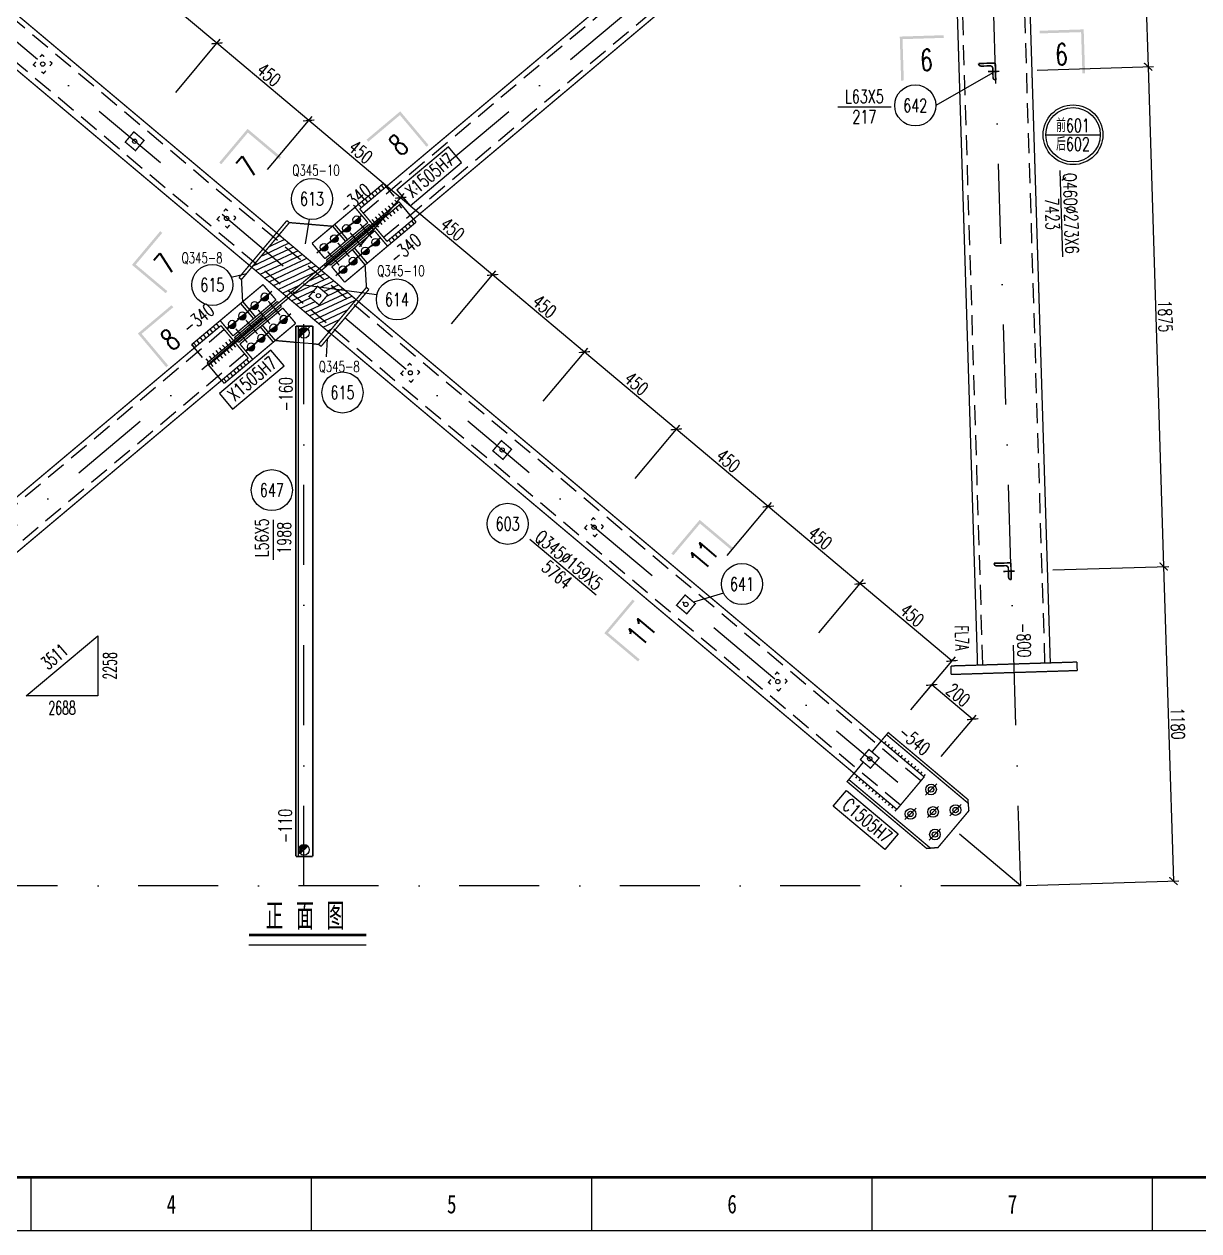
# Model space of a CAD drawing. Extents: x 6045 to 12501, y -14925 to -6998.
# Drawn here: x 6201.8 to 6422.1, y -7592 to -7365.8 of the extents above; entities that cross this region are included whole.
import ezdxf
from ezdxf.enums import TextEntityAlignment as Align

# ---------------------------------------------------------------- set-up
doc = ezdxf.new("R2010")
doc.units = 0
doc.header["$LTSCALE"] = 15
doc.header["$MEASUREMENT"] = 0
doc.linetypes.add('DASHDOTX2', pattern=[2, 1, -0.5, 0, -0.5])
doc.linetypes.add('DASHED2', pattern=[0.375, 0.25, -0.125])
doc.layers.get('0').update_dxf_attribs({"linetype": 'CONTINUOUS'})
doc.layers.get('DEFPOINTS').update_dxf_attribs({"linetype": 'CONTINUOUS'})
for name, color, linetype in [('1', 1, 'DASHED2'), ('2', 3, 'CONTINUOUS'), ('3', 1, 'CONTINUOUS'), ('4', 3, 'DASHDOTX2')]:
    doc.layers.add(name, color=color, linetype=linetype)
doc.styles.add('angle', font='simplex.shx', dxfattribs={"width": 0.6, "bigfont": 'hztxt.shx'})
doc.styles.add('HZ', font='romans.shx', dxfattribs={"width": 0.7, "bigfont": 'fs1.shx'})
doc.styles.add('NCPE_BORDER', font='SIMFANG.TTF', dxfattribs={"width": 0.75, "height": 3.5})
doc.styles.get("Standard").update_dxf_attribs({"font": 'romans.shx', "width": 0.7, "bigfont": 'fs1.shx'})
doc.dimstyles.new('STANDARD$0', dxfattribs={"dimtxt": 2.5, "dimasz": 1.499, "dimexe": 1, "dimexo": 1, "dimgap": 0.5, "dimtad": 1, "dimdec": 0, "dimlfac": 20, "dimzin": 0, "dimdsep": 46, "dimtxsty": 'Standard', "dimblk": 'ARCHTICK', "dimcen": 0.09, "dimclrd": 4, "dimclre": 4, "dimclrt": 6, "dimadec": 0, "dimazin": 0, "dimtfac": 1, "dimtdec": 0, "dimtmove": 2, "dimatfit": 3, "dimldrblk": 'ARCHTICK', "dimfxl": 0, "dimtolj": 1, "dimtzin": 0, "dimarcsym": 0})
pattern_1 = [(25, (17.6148, -954.8627), (-0.42261826, 0.90630779), [])]

# ---------------------------------------------------------------- blocks, each defined once
blk = doc.blocks.new('TKA1')
at = {"color": 3}
for p, q in [((157.6875, 0), (157.6875, 10)), ((210.25, 0), (210.25, 10)), ((262.8125, 0), (262.8125, 10)), ((315.375, 0), (315.375, 10)), ((367.9375, 0), (367.9375, 10))]:
    blk.add_line(p, q, dxfattribs=at)
blk.add_lwpolyline([(0, 0), (0, 594), (841, 594), (841, 0), (0, 0)], dxfattribs=at)
at = {"color": 3, "lineweight": 50}
blk.add_lwpolyline([(25, 10), (25, 584), (831, 584), (831, 10), (25, 10)], dxfattribs=at)
at = {"color": 3, "style": 'NCPE_BORDER', "width": 0.75}
for s, p in [('4', (183.96875, 5)), ('5', (236.53125, 5)), ('6', (289.09375, 5)), ('7', (341.65625, 5))]:
    blk.add_text(s, height=3.5, dxfattribs=at).set_placement(p, align=Align.MIDDLE)
blk = doc.blocks.new('_ARCHTICK')
at = {"color": 0, "linetype": 'ByBlock', "const_width": 0.15}
blk.add_lwpolyline([(-0.5, -0.5), (0.5, 0.5)], dxfattribs=at)
blk = doc.blocks.new('*D57')
at = {"layer": '3', "color": 4, "lineweight": -2}
for p, q in [((6213.02, -7364.07), (6221.39, -7354.12)), ((6237.97, -7369.36), (6220.74, -7354.89)), ((6230.25, -7378.55), (6238.61, -7368.59))]:
    blk.add_line(p, q, dxfattribs=at)
at = {"layer": 'DEFPOINTS', "color": 0}
for p in [(6220.74, -7354.89), (6212.38, -7364.84), (6229.61, -7379.31)]:
    blk.add_point(p, dxfattribs=at)
at = {"layer": '3', "color": 4, "lineweight": -2, "xscale": 1.499, "yscale": 1.499, "zscale": 1.499}
for p, rotation in [((6220.74, -7354.89), 139.9636999999615), ((6237.97, -7369.36), 319.9636999999615)]:
    blk.add_blockref('_ARCHTICK', p, dxfattribs=dict(at, rotation=rotation))
at = {"layer": '3', "color": 6, "insert": (6230.48, -7360.78), "char_height": 2.5, "attachment_point": 5, "rotation": 319.9637}
blk.add_mtext('\\A1;450', dxfattribs=at)
blk = doc.blocks.new('*D58')
at = {"layer": '3', "color": 4, "lineweight": -2}
for p, q in [((6230.25, -7378.55), (6238.61, -7368.59)), ((6255.2, -7383.83), (6237.97, -7369.36)), ((6247.48, -7393.02), (6255.84, -7383.07))]:
    blk.add_line(p, q, dxfattribs=at)
at = {"layer": 'DEFPOINTS', "color": 0}
for p in [(6237.97, -7369.36), (6229.61, -7379.31), (6246.83, -7393.79)]:
    blk.add_point(p, dxfattribs=at)
at = {"layer": '3', "color": 4, "lineweight": -2, "xscale": 1.499, "yscale": 1.499, "zscale": 1.499}
for p, rotation in [((6237.97, -7369.36), 139.9636999999615), ((6255.2, -7383.83), 319.9636999999615)]:
    blk.add_blockref('_ARCHTICK', p, dxfattribs=dict(at, rotation=rotation))
at = {"layer": '3', "color": 6, "insert": (6247.71, -7375.26), "char_height": 2.5, "attachment_point": 5, "rotation": 319.9637}
blk.add_mtext('\\A1;450', dxfattribs=at)
blk = doc.blocks.new('*D59')
at = {"layer": '3', "color": 4, "lineweight": -2}
for p, q in [((6247.48, -7393.02), (6255.84, -7383.07)), ((6272.42, -7398.31), (6255.2, -7383.83)), ((6264.7, -7407.5), (6273.07, -7397.54))]:
    blk.add_line(p, q, dxfattribs=at)
at = {"layer": 'DEFPOINTS', "color": 0}
for p in [(6255.2, -7383.83), (6246.83, -7393.79), (6264.06, -7408.26)]:
    blk.add_point(p, dxfattribs=at)
at = {"layer": '3', "color": 4, "lineweight": -2, "xscale": 1.499, "yscale": 1.499, "zscale": 1.499}
for p, rotation in [((6255.2, -7383.83), 139.9636999999615), ((6272.42, -7398.31), 319.9636999999615)]:
    blk.add_blockref('_ARCHTICK', p, dxfattribs=dict(at, rotation=rotation))
at = {"layer": '3', "color": 6, "insert": (6264.94, -7389.73), "char_height": 2.5, "attachment_point": 5, "rotation": 319.9637}
blk.add_mtext('\\A1;450', dxfattribs=at)
blk = doc.blocks.new('*D60')
at = {"layer": '3', "color": 4, "lineweight": -2}
for p, q in [((6264.7, -7407.5), (6273.07, -7397.54)), ((6289.65, -7412.78), (6272.42, -7398.31)), ((6281.93, -7421.97), (6290.29, -7412.02))]:
    blk.add_line(p, q, dxfattribs=at)
at = {"layer": 'DEFPOINTS', "color": 0}
for p in [(6272.42, -7398.31), (6264.06, -7408.26), (6281.29, -7422.73)]:
    blk.add_point(p, dxfattribs=at)
at = {"layer": '3', "color": 4, "lineweight": -2, "xscale": 1.499, "yscale": 1.499, "zscale": 1.499}
for p, rotation in [((6272.42, -7398.31), 139.9636999999615), ((6289.65, -7412.78), 319.9636999999615)]:
    blk.add_blockref('_ARCHTICK', p, dxfattribs=dict(at, rotation=rotation))
at = {"layer": '3', "color": 6, "insert": (6282.16, -7404.2), "char_height": 2.5, "attachment_point": 5, "rotation": 319.9637}
blk.add_mtext('\\A1;450', dxfattribs=at)
blk = doc.blocks.new('*D61')
at = {"layer": '3', "color": 4, "lineweight": -2}
for p, q in [((6281.93, -7421.97), (6290.29, -7412.02)), ((6306.88, -7427.25), (6289.65, -7412.78)), ((6299.16, -7436.44), (6307.52, -7426.49))]:
    blk.add_line(p, q, dxfattribs=at)
at = {"layer": 'DEFPOINTS', "color": 0}
for p in [(6289.65, -7412.78), (6281.29, -7422.73), (6298.51, -7437.21)]:
    blk.add_point(p, dxfattribs=at)
at = {"layer": '3', "color": 4, "lineweight": -2, "xscale": 1.499, "yscale": 1.499, "zscale": 1.499}
for p, rotation in [((6289.65, -7412.78), 139.9636999999615), ((6306.88, -7427.25), 319.9636999999615)]:
    blk.add_blockref('_ARCHTICK', p, dxfattribs=dict(at, rotation=rotation))
at = {"layer": '3', "color": 6, "insert": (6299.39, -7418.68), "char_height": 2.5, "attachment_point": 5, "rotation": 319.9637}
blk.add_mtext('\\A1;450', dxfattribs=at)
blk = doc.blocks.new('*D62')
at = {"layer": '3', "color": 4, "lineweight": -2}
for p, q in [((6299.16, -7436.44), (6307.52, -7426.49)), ((6324.1, -7441.73), (6306.88, -7427.25)), ((6316.38, -7450.92), (6324.75, -7440.96))]:
    blk.add_line(p, q, dxfattribs=at)
at = {"layer": 'DEFPOINTS', "color": 0}
for p in [(6306.88, -7427.25), (6298.51, -7437.21), (6315.74, -7451.68)]:
    blk.add_point(p, dxfattribs=at)
at = {"layer": '3', "color": 4, "lineweight": -2, "xscale": 1.499, "yscale": 1.499, "zscale": 1.499}
for p, rotation in [((6306.88, -7427.25), 139.9636999999615), ((6324.1, -7441.73), 319.9636999999615)]:
    blk.add_blockref('_ARCHTICK', p, dxfattribs=dict(at, rotation=rotation))
at = {"layer": '3', "color": 6, "insert": (6316.62, -7433.15), "char_height": 2.5, "attachment_point": 5, "rotation": 319.9637}
blk.add_mtext('\\A1;450', dxfattribs=at)
blk = doc.blocks.new('*D63')
at = {"layer": '3', "color": 4, "lineweight": -2}
for p, q in [((6316.38, -7450.92), (6324.75, -7440.96)), ((6341.33, -7456.2), (6324.1, -7441.73)), ((6333.61, -7465.39), (6341.97, -7455.44))]:
    blk.add_line(p, q, dxfattribs=at)
at = {"layer": 'DEFPOINTS', "color": 0}
for p in [(6324.1, -7441.73), (6315.74, -7451.68), (6332.97, -7466.16)]:
    blk.add_point(p, dxfattribs=at)
at = {"layer": '3', "color": 4, "lineweight": -2, "xscale": 1.499, "yscale": 1.499, "zscale": 1.499}
for p, rotation in [((6324.1, -7441.73), 139.9636999999615), ((6341.33, -7456.2), 319.9636999999615)]:
    blk.add_blockref('_ARCHTICK', p, dxfattribs=dict(at, rotation=rotation))
at = {"layer": '3', "color": 6, "insert": (6333.84, -7447.63), "char_height": 2.5, "attachment_point": 5, "rotation": 319.9637}
blk.add_mtext('\\A1;450', dxfattribs=at)
blk = doc.blocks.new('*D64')
at = {"layer": '3', "color": 4, "lineweight": -2}
for p, q in [((6333.61, -7465.39), (6341.97, -7455.44)), ((6358.56, -7470.68), (6341.33, -7456.2)), ((6350.84, -7479.86), (6359.2, -7469.91))]:
    blk.add_line(p, q, dxfattribs=at)
at = {"layer": 'DEFPOINTS', "color": 0}
for p in [(6341.33, -7456.2), (6332.97, -7466.16), (6350.19, -7480.63)]:
    blk.add_point(p, dxfattribs=at)
at = {"layer": '3', "color": 4, "lineweight": -2, "xscale": 1.499, "yscale": 1.499, "zscale": 1.499}
for p, rotation in [((6341.33, -7456.2), 139.9636999999615), ((6358.56, -7470.68), 319.9636999999615)]:
    blk.add_blockref('_ARCHTICK', p, dxfattribs=dict(at, rotation=rotation))
at = {"layer": '3', "color": 6, "insert": (6351.07, -7462.1), "char_height": 2.5, "attachment_point": 5, "rotation": 319.9637}
blk.add_mtext('\\A1;450', dxfattribs=at)
blk = doc.blocks.new('*D65')
at = {"layer": '3', "color": 4, "lineweight": -2}
for p, q in [((6350.84, -7479.86), (6359.2, -7469.91)), ((6375.78, -7485.15), (6358.56, -7470.68)), ((6368.06, -7494.34), (6376.43, -7484.38))]:
    blk.add_line(p, q, dxfattribs=at)
at = {"layer": 'DEFPOINTS', "color": 0}
for p in [(6358.56, -7470.68), (6350.19, -7480.63), (6367.42, -7495.1)]:
    blk.add_point(p, dxfattribs=at)
at = {"layer": '3', "color": 4, "lineweight": -2, "xscale": 1.499, "yscale": 1.499, "zscale": 1.499}
for p, rotation in [((6358.56, -7470.68), 139.9636999999615), ((6375.78, -7485.15), 319.9636999999615)]:
    blk.add_blockref('_ARCHTICK', p, dxfattribs=dict(at, rotation=rotation))
at = {"layer": '3', "color": 6, "insert": (6368.3, -7476.57), "char_height": 2.5, "attachment_point": 5, "rotation": 319.9637}
blk.add_mtext('\\A1;450', dxfattribs=at)
blk = doc.blocks.new('*D66')
at = {"layer": '3', "color": 4, "lineweight": -2}
for p, q in [((6368.06, -7494.34), (6372.65, -7488.88)), ((6379.66, -7496.08), (6372, -7489.65)), ((6373.79, -7503.07), (6380.3, -7495.32))]:
    blk.add_line(p, q, dxfattribs=at)
at = {"layer": 'DEFPOINTS', "color": 0}
for p in [(6372, -7489.65), (6367.42, -7495.1), (6373.15, -7503.83)]:
    blk.add_point(p, dxfattribs=at)
at = {"layer": '3', "color": 4, "lineweight": -2, "xscale": 1.499, "yscale": 1.499, "zscale": 1.499}
for p, rotation in [((6372, -7489.65), 139.9636999999615), ((6379.66, -7496.08), 319.9636999999615)]:
    blk.add_blockref('_ARCHTICK', p, dxfattribs=dict(at, rotation=rotation))
at = {"layer": '3', "color": 6, "insert": (6376.96, -7491.52), "char_height": 2.5, "attachment_point": 5, "rotation": 319.9637}
blk.add_mtext('\\A1;200', dxfattribs=at)
blk = doc.blocks.new('M16X50')
for p, q in [((-0.212, -0.212), (0.212, 0.212)), ((-0.141, -0.141), (0.141, 0.141))]:
    blk.add_line(p, q)
blk.add_circle((0, 0), 0.2)
for radius in [0.16, 0.12, 0.08, 0.04]:
    blk.add_arc((0, 0), radius, 225, 45)
blk = doc.blocks.new('d')
for p, q in [((9280.19, -5221.88), (9279.71, -5221.38)), ((9280.77, -5221.33), (9280.29, -5220.83)), ((9281.35, -5220.78), (9280.86, -5220.27)), ((9281.12, -5219.89), (9281.67, -5220.47)), ((9277.88, -5224.1), (9277.4, -5223.59)), ((9278.46, -5223.54), (9277.97, -5223.04)), ((9279.04, -5222.99), (9278.55, -5222.49)), ((9279.61, -5222.44), (9279.13, -5221.93)), ((9282.82, -5224.49), (9282.34, -5223.98)), ((9283.4, -5223.94), (9282.92, -5223.43)), ((9283.98, -5223.38), (9283.49, -5222.88)), ((9284.32, -5223.74), (9284.81, -5224.25)), ((9277.3, -5224.65), (9276.82, -5224.14)), ((9280.51, -5226.7), (9280.03, -5226.2)), ((9281.09, -5226.15), (9280.6, -5225.64)), ((9281.67, -5225.59), (9281.18, -5225.09)), ((9282.24, -5225.04), (9281.76, -5224.54)), ((9282.01, -5225.96), (9282.5, -5226.46)), ((9282.59, -5225.4), (9283.07, -5225.91)), ((9283.17, -5224.85), (9283.65, -5225.36)), ((9283.75, -5224.3), (9284.23, -5224.8)), ((9279.93, -5227.25), (9279.45, -5226.75)), ((9280.28, -5227.62), (9280.76, -5228.12)), ((9280.86, -5227.06), (9281.34, -5227.57)), ((9281.43, -5226.51), (9281.92, -5227.01)), ((9285.11, -5228.18), (9285.59, -5228.69)), ((9285.69, -5227.63), (9286.17, -5228.13)), ((9286.27, -5227.08), (9286.75, -5227.58)), ((9286.84, -5226.52), (9287.33, -5227.03)), ((9282.8, -5230.39), (9283.28, -5230.9)), ((9283.38, -5229.84), (9283.86, -5230.35)), ((9283.95, -5229.29), (9284.44, -5229.79)), ((9284.53, -5228.73), (9285.02, -5229.24))]:
    blk.add_line(p, q)
at = {"const_width": 0.25}
for points in [[(9268.51, -5231.95), (9281.16, -5219.85)], [(9281.16, -5219.85), (9281.71, -5220.43)], [(9267.29, -5239.35), (9284.27, -5223.11)], [(9284.61, -5223.47), (9267.63, -5239.71)], [(9284.27, -5223.11), (9284.61, -5223.47)], [(9278.69, -5227.4), (9276.1, -5224.69)], [(9287.21, -5226.18), (9287.72, -5226.72)], [(9278.69, -5227.4), (9271.1, -5234.66)], [(9271.38, -5234.95), (9278.97, -5227.69)], [(9279.8, -5228.56), (9272.21, -5235.82)], [(9275.08, -5238.82), (9287.72, -5226.72)], [(9277.29, -5227.75), (9279.63, -5230.2)], [(9278.97, -5227.69), (9279.21, -5227.95)], [(9279.8, -5228.56), (9279.56, -5228.31)], [(9272.49, -5236.11), (9280.07, -5228.85)], [(9275.49, -5229.48), (9277.83, -5231.92)], [(9280.07, -5228.85), (9282.67, -5231.56)], [(9271.1, -5234.66), (9268.51, -5231.95)], [(9273.32, -5231.55), (9275.66, -5234)], [(9271.62, -5235.21), (9271.38, -5234.95)], [(9271.51, -5233.28), (9273.85, -5235.73)], [(9272.21, -5235.82), (9271.97, -5235.57)], [(9275.08, -5238.82), (9272.49, -5236.11)]]:
    blk.add_lwpolyline(points, dxfattribs=at)
at = {"layer": '1'}
for p, q in [((9287.21, -5226.18), (9281.71, -5220.43)), ((9272.12, -5228.5), (9278.69, -5235.36)), ((9272.49, -5228.15), (9279.05, -5235.01))]:
    blk.add_line(p, q, dxfattribs=at)
at = {"layer": '4'}
for p, q in [((9277.48, -5226.14), (9269.53, -5233.74)), ((9281.28, -5230.11), (9273.34, -5237.72))]:
    blk.add_line(p, q, dxfattribs=at)
at = {"layer": '2', "xscale": 3.599999523163039, "yscale": 3.599999523163039, "zscale": 3.599999523163039, "rotation": 3.702419203068096}
for p in [(9276.58, -5227), (9274.77, -5228.73), (9272.6, -5230.81), (9280.38, -5230.98), (9270.8, -5232.53), (9278.57, -5232.71), (9276.41, -5234.78), (9274.6, -5236.51)]:
    blk.add_blockref('M16X50', p, dxfattribs=at)
blk = doc.blocks.new('MJ')
at = {"const_width": 0.25}
for points in [[(6251.48, -6462.85), (6242.51, -6473.54)], [(6251.94, -6463.24), (6242.97, -6473.92)], [(6251.94, -6463.24), (6251.48, -6462.85)], [(6242.51, -6473.54), (6242.97, -6473.92)]]:
    blk.add_lwpolyline(points, dxfattribs=at)
blk = doc.blocks.new('HS')
at = {"layer": '1', "const_width": 0.25}
for points in [[(6324.23, -6533.76), (6323.76, -6534.32), (6324.2, -6534.69)], [(6325.79, -6532.77), (6325.37, -6532.41), (6325, -6532.85)], [(6327.28, -6534.02), (6326.85, -6533.66)], [(6326.86, -6534.52), (6327.28, -6534.02)], [(6325.28, -6535.6), (6325.67, -6535.93), (6326.11, -6535.41)]]:
    blk.add_lwpolyline(points, dxfattribs=at)
at = {"layer": '2'}
blk.add_circle((6325.52, -6534.17), 0.4, dxfattribs=at)
blk = doc.blocks.new('M24X65')
blk.add_line((-0.212, -0.212), (0.212, 0.212))
for radius in [0.2, 0.1]:
    blk.add_circle((0, 0), radius)
blk = doc.blocks.new('*D154')
at = {"color": 4, "lineweight": -2}
for p, q in [((6390.63, -7337.41), (6412.41, -7336.74)), ((6411.41, -7336.77), (6412.56, -7373.75)), ((6391.78, -7374.39), (6413.56, -7373.72))]:
    blk.add_line(p, q, dxfattribs=at)
at = {"layer": 'DEFPOINTS', "color": 0}
for p in [(6389.63, -7337.44), (6390.78, -7374.43), (6412.56, -7373.75)]:
    blk.add_point(p, dxfattribs=at)
at = {"color": 4, "lineweight": -2, "xscale": 1.499, "yscale": 1.499, "zscale": 1.499}
for p, rotation in [((6411.41, -7336.77), 91.77883204426024), ((6412.56, -7373.75), 271.7788320442602)]:
    blk.add_blockref('_ARCHTICK', p, dxfattribs=dict(at, rotation=rotation))
at = {"color": 6, "insert": (6413.74, -7355.2), "char_height": 2.5, "attachment_point": 5, "rotation": 271.7788}
blk.add_mtext('\\A1;740', dxfattribs=at)
blk = doc.blocks.new('*D155')
at = {"color": 4, "lineweight": -2}
for p, q in [((6391.78, -7374.39), (6413.56, -7373.72)), ((6412.56, -7373.75), (6415.47, -7467.45)), ((6394.69, -7468.1), (6416.47, -7467.42))]:
    blk.add_line(p, q, dxfattribs=at)
at = {"layer": 'DEFPOINTS', "color": 0}
for p in [(6390.78, -7374.43), (6393.69, -7468.13), (6415.47, -7467.45)]:
    blk.add_point(p, dxfattribs=at)
at = {"color": 4, "lineweight": -2, "xscale": 1.499, "yscale": 1.499, "zscale": 1.499}
for p, rotation in [((6412.56, -7373.75), 91.77883204426024), ((6415.47, -7467.45), 271.7788320442602)]:
    blk.add_blockref('_ARCHTICK', p, dxfattribs=dict(at, rotation=rotation))
at = {"color": 6, "insert": (6415.77, -7420.55), "char_height": 2.5, "attachment_point": 5, "rotation": 271.7788}
blk.add_mtext('\\A1;1875', dxfattribs=at)
blk = doc.blocks.new('*D156')
at = {"color": 4, "lineweight": -2}
for p, q in [((6394.69, -7468.1), (6416.47, -7467.42)), ((6415.47, -7467.45), (6417.3, -7526.42)), ((6389.69, -7527.28), (6418.3, -7526.39))]:
    blk.add_line(p, q, dxfattribs=at)
at = {"layer": 'DEFPOINTS', "color": 0}
for p in [(6393.69, -7468.13), (6417.3, -7526.42), (6388.69, -7527.31)]:
    blk.add_point(p, dxfattribs=at)
at = {"color": 4, "lineweight": -2, "xscale": 1.499, "yscale": 1.499, "zscale": 1.499}
for p, rotation in [((6415.47, -7467.45), 91.77883204426024), ((6417.3, -7526.42), 271.7788320442602)]:
    blk.add_blockref('_ARCHTICK', p, dxfattribs=dict(at, rotation=rotation))
at = {"color": 6, "insert": (6418.14, -7496.88), "char_height": 2.5, "attachment_point": 5, "rotation": 271.7788}
blk.add_mtext('\\A1;1180', dxfattribs=at)
blk = doc.blocks.new('M16X40')
blk.add_line((-0.141, -0.141), (0.141, 0.141))
blk.add_circle((0, 0), 0.2)
for radius in [0.16, 0.12, 0.08, 0.04]:
    blk.add_arc((0, 0), radius, 225, 45)

msp = doc.modelspace()

# ---------------------------------------------------------------- hatches: boundary and pattern name
h = msp.add_hatch()
h.set_pattern_fill('_USER', color=256, angle=25, style=0, pattern_type=0)
h.set_pattern_definition(pattern_1)
h.paths.add_polyline_path([(6249.6162928, -7405.2681146), (6248.9730551, -7406.0337063), (6256.3881799, -7412.2637586), (6257.1653995, -7411.6107461)])
h.paths.add_polyline_path([(6247.0593137, -7408.3114712), (6245.1455485, -7410.5892645), (6251.7633628, -7416.1494247), (6254.0758045, -7414.2065934)])
h.paths.add_polyline_path([(6245.1455485, -7410.5892645), (6244.5023039, -7411.3548642), (6250.986135, -7416.8024239), (6251.7633628, -7416.1494247)])
h.paths.add_polyline_path([(6252.1520008, -7416.4759509), (6251.3746983, -7417.1290129), (6258.9629486, -7423.5044911), (6259.6062256, -7422.7388471)])
h.paths.add_polyline_path([(6257.9573087, -7417.4677596), (6257.1531444, -7418.4248963), (6255.2390529, -7416.8166963), (6256.043209, -7415.8595694), (6254.464442, -7414.5331193), (6254.4343073, -7414.5584381), (6252.1520008, -7416.4759509), (6259.6062256, -7422.7388471), (6261.5199807, -7420.4610489)])
h.paths.add_polyline_path([(6263.4337086, -7418.1832831), (6256.7768166, -7412.5902841), (6254.464442, -7414.5331193), (6256.043209, -7415.8595694), (6256.8472359, -7414.9025963), (6258.7613274, -7416.5107963), (6257.9573087, -7417.4677596), (6261.5199807, -7420.4610489)])
h.paths.add_polyline_path([(6257.5542826, -7411.9370646), (6256.7768166, -7412.5902841), (6263.4337086, -7418.1832831), (6264.0771345, -7417.4174618)])
h = msp.add_hatch()
h.set_pattern_fill('_USER', color=256, angle=25, style=0, pattern_type=0)
h.set_pattern_definition(pattern_1)
h.paths.add_polyline_path([(6248.9730551, -7406.0337063), (6247.0593137, -7408.3114712), (6254.0758045, -7414.2065934), (6254.1126715, -7414.1756191), (6256.3881799, -7412.2637586)])

# ---------------------------------------------------------------- linework, layer by layer
at = {"color": 3}
msp.add_line((6383.4616135, -7374.8996592), (6372.7492268, -7381.0058463), dxfattribs=at)
for p, q in [((6354.3993428, -7381.2448795), (6364.3594429, -7381.2448795)), ((6393.3804691, -7386.4995621), (6403.5804691, -7386.4995621)), ((6396.5899691, -7409.4195621), (6396.0864691, -7393.1770621)), ((6255.2508101, -7402.3420057), (6254.508572, -7406.9228113)), ((6240.671347, -7413.2193441), (6243.5059554, -7412.5407338)), ((6267.9585912, -7416.5420288), (6254.2803698, -7414.6877709)), ((6253.2896472, -7521.8065878), (6253.2896472, -7422.38626)), ((6258.5007723, -7428.1538959), (6258.6993986, -7424.7509065)), ((6248.5047171, -7458.7127455), (6248.5047171, -7466.1777202)), ((6309.0654033, -7472.8515027), (6296.6239033, -7462.3985027)), ((6363.147557, -7500.6549078), (6363.469557, -7500.2724078)), ((6363.760057, -7501.1699078), (6364.082057, -7500.7869078)), ((6364.372557, -7501.6844078), (6364.694557, -7501.3014078)), ((6364.985557, -7502.1989078), (6365.307057, -7501.8159078)), ((6365.598057, -7502.7134078), (6365.919557, -7502.3309078)), ((6366.210557, -7503.2279078), (6366.532057, -7502.8454078)), ((6366.823057, -7503.7429078), (6367.144557, -7503.3599078)), ((6367.435557, -7504.2574078), (6367.757057, -7503.8744078)), ((6368.048057, -7504.7719078), (6368.369557, -7504.3894078)), ((6358.033557, -7506.7419078), (6357.712057, -7507.1249078)), ((6368.660557, -7505.2864078), (6368.982057, -7504.9039078)), ((6369.273057, -7505.8014078), (6369.594557, -7505.4184078)), ((6369.885557, -7506.3159078), (6370.207057, -7505.9329078)), ((6370.498057, -7506.8304078), (6370.819557, -7506.4479078)), ((6358.646057, -7507.2564078), (6358.324557, -7507.6394078)), ((6359.258557, -7507.7709078), (6358.937057, -7508.1539078)), ((6359.871057, -7508.2859078), (6359.549557, -7508.6684078)), ((6360.483557, -7508.8004078), (6360.162057, -7509.1834078)), ((6361.096557, -7509.3149078), (6360.774557, -7509.6979078)), ((6361.709057, -7509.8294078), (6361.387057, -7510.2124078)), ((6362.321557, -7510.3444078), (6361.999557, -7510.7269078)), ((6362.934057, -7510.8589078), (6362.612057, -7511.2414078)), ((6363.546557, -7511.3734078), (6363.224557, -7511.7564078)), ((6364.159057, -7511.8879078), (6363.837057, -7512.2709078)), ((6364.771557, -7512.4029078), (6364.449557, -7512.7854078)), ((6365.384057, -7512.9174078), (6365.062057, -7513.2999078)), ((6243.9435083, -7538.4044204), (6265.9435083, -7538.4044204))]:
    msp.add_line(p, q)
for points, const_width in [([(6394.2220956, -7485.5151614), (6382.5312405, -7108.521319)], 0.25), ([(6368.8877405, -7108.944319), (6380.5785956, -7485.9381614)], 0.25), ([(6257.1653995, -7411.6107461), (6149.9447397, -7321.525765)], 0.25), ([(6264.7484364, -7400.4071693), (6358.6345562, -7321.5257668)], 0.25), ([(6144.8302318, -7327.6127744), (6250.9861834, -7416.8024646)], 0.25), ([(6363.749061, -7327.6127725), (6269.8625451, -7406.4941079)], 0.25), ([(6382.5192324, -7374.6653077), (6384.6560593, -7374.6065579)], 0.3), ([(6264.7484364, -7400.4071693), (6269.8625451, -7406.4941079)], 0.25), ([(6251.5462894, -7402.9710026), (6259.6399341, -7403.6542311)], 0.25), ([(6370.5745534, -7506.8949121), (6257.1656465, -7411.6105386)], 0.25), ([(6265.751023, -7410.9277854), (6266.00694, -7415.1205601)], 0.25), ([(6242.5724449, -7413.6518127), (6242.7959091, -7417.8062014)], 0.25), ([(6250.986108, -7416.802528), (6365.4605609, -7512.9814033)], 0.25), ([(6238.7167464, -7422.2784087), (6138.0042611, -7506.8943409)], 0.25), ([(6238.7167464, -7422.2784087), (6243.8308551, -7428.3653474)], 0.25), ([(6252.7896472, -7521.8065878), (6252.7896472, -7422.38626)], 0.3), ([(6252.7896472, -7422.38626), (6255.9396472, -7422.38626)], 0.3), ([(6255.9396472, -7422.38626), (6255.9396472, -7521.8065878)], 0.3), ([(6248.9069834, -7425.079768), (6252.7896472, -7425.4245651)], 0.25), ([(6255.9396472, -7425.7042985), (6257.0331332, -7425.8014047)], 0.25), ([(6143.1187334, -7512.981403), (6243.8308551, -7428.3653474)], 0.25), ([(6385.4293719, -7468.3701292), (6387.5661988, -7468.3113795)], 0.3), ([(6375.5809882, -7486.0931061), (6375.6305816, -7487.6923373)], 0.25), ([(6399.2692788, -7486.9594485), (6399.2196855, -7485.3602173)], 0.25), ([(6399.2692788, -7486.9594485), (6399.2444822, -7486.1598329)], 0.25), ([(6375.6057849, -7486.8927217), (6375.6305816, -7487.6923373)], 0.25), ([(6399.2692788, -7486.9594485), (6375.6305816, -7487.6923373)], 0.25), ([(6399.2692788, -7486.9594485), (6375.6305816, -7487.6923373)], 0.25), ([(6380.6281858, -7487.5373927), (6394.2716858, -7487.1143927)], 0.25), ([(6362.535257, -7500.1404428), (6363.837907, -7498.5900228), (6378.767807, -7511.1338528), (6378.951357, -7513.2472178), (6373.161907, -7520.1379478), (6371.048557, -7520.3214928), (6356.118607, -7507.7776628), (6357.421257, -7506.2272478)], 0.25), ([(6363.516257, -7498.9728428), (6378.829007, -7511.8383078)], 0.25), ([(6365.460557, -7512.9814078), (6370.574557, -7506.8949078)], 0.25), ([(6356.440257, -7507.3948478), (6371.753007, -7520.2603128)], 0.25), ([(6255.9396472, -7521.8065878), (6252.7896472, -7521.8065878)], 0.3), ([(6243.9817162, -7536.5464566), (6265.9817162, -7536.5464566)], 0.5)]:
    msp.add_lwpolyline(points, dxfattribs=dict(const_width=const_width))
at = {"const_width": 0.3}
for points in [[(6383.9158595, -7373.0627364), (6380.7668429, -7373.1414396, 0.4142135624), (6381.2791794, -7373.6287909), (6382.9286643, -7373.5875654, -0.4142135624), (6383.4410008, -7374.0749168), (6383.4822262, -7375.7244017, 0.4142135624), (6383.9945627, -7376.211753), (6383.9158595, -7373.0627364)], [(6386.8259991, -7466.767558), (6383.6769825, -7466.8462612, 0.4142135624), (6384.1893189, -7467.3336125), (6385.8388039, -7467.292387, -0.4142135624), (6386.3511403, -7467.7797384), (6386.3923658, -7469.4292233, 0.4142135624), (6386.9047023, -7469.9165746), (6386.8259991, -7466.767558)]]:
    msp.add_lwpolyline(points, format="xyb", dxfattribs=at)
for points in [[(6281.3666645, -7388.7609288), (6271.7080277, -7396.8758977), (6274.1866452, -7399.8260095), (6283.8452819, -7391.7110405)], [(6248.0953541, -7426.8904679), (6238.4367174, -7435.0054369), (6240.9153348, -7437.9555486), (6250.5739715, -7429.8405797)], [(6356.0143211, -7509.4564427), (6365.6729579, -7517.5714117), (6363.1943404, -7520.5215234), (6353.5357037, -7512.4065544)]]:
    msp.add_lwpolyline(points, close=True)
msp.add_lwpolyline([(6399.2196966, -7485.3602169, 0.25, 0.25, 0), (6375.5809993, -7486.0931058, 0.25, 0.25, 0)], format="xyseb")
for centre, radius in [((6368.8992268, -7381.0058463), 3.85), ((6398.4804691, -7386.4995621), 5.6), ((6398.4804691, -7386.4995621), 5.1), ((6255.794997, -7398.5306594), 3.85), ((6237.1013806, -7414.6608157), 3.85), ((6271.7159428, -7417.3815575), 3.85), ((6261.5126242, -7434.8217132), 3.85), ((6248.2696473, -7453.1282657), 3.85), ((6292.4797612, -7459.4536669), 3.85), ((6336.4062439, -7470.7441538), 3.85)]:
    msp.add_circle(centre, radius)
for points in [[(6374.2448307, -7367.8375814), (6374.2603286, -7368.3373411), (6365.9987947, -7368.093297), (6366.5140524, -7368.5775588)], [(6365.9987947, -7368.093297), (6366.5140524, -7368.5775588), (6366.2545103, -7376.339333), (6366.7542701, -7376.3238351)], [(6392.2371845, -7367.0019744), (6392.2526824, -7367.5017342), (6400.4832204, -7366.7462588), (6399.9989586, -7367.2615165)], [(6400.4832204, -7366.7462588), (6399.9989586, -7367.2615165), (6400.7389361, -7374.9922948), (6400.2391763, -7375.0077927)], [(6266.0244385, -7387.4208919), (6266.3460812, -7387.8037052), (6272.3408573, -7382.1137879), (6272.2796868, -7382.8182438)], [(6272.3408573, -7382.1137879), (6272.2796868, -7382.8182438), (6277.6479614, -7388.4302067), (6277.2651481, -7388.7518493)], [(6238.4070912, -7391.7107633), (6238.7899089, -7392.0324007), (6243.7141081, -7385.3942713), (6243.7752884, -7386.0987264)], [(6243.7141081, -7385.3942713), (6243.7752884, -7386.0987264), (6250.0306001, -7390.7012882), (6249.7089628, -7391.0841059)], [(6227.3485243, -7404.5815982), (6227.7313411, -7404.9032367), (6222.0414895, -7410.8980752), (6222.7459448, -7410.8368969)], [(6222.0414895, -7410.8980752), (6222.7459448, -7410.8368969), (6228.3579665, -7416.20511), (6228.6796049, -7415.8222932)], [(6229.4672507, -7418.4571509), (6229.7888856, -7418.8399707), (6223.1507244, -7423.7641271), (6223.8551791, -7423.8253119)], [(6223.1507244, -7423.7641271), (6223.8551791, -7423.8253119), (6228.4577006, -7430.0806533), (6228.8405204, -7429.7590184)], [(6323.1756797, -7465.0178663), (6323.5584974, -7465.3395037), (6328.4826966, -7458.7013743), (6328.543877, -7459.4058294)], [(6328.4826966, -7458.7013743), (6328.543877, -7459.4058294), (6334.7991887, -7464.0083912), (6334.4775513, -7464.3912089)], [(6315.9066028, -7473.6328264), (6316.2894196, -7473.9544649), (6310.599568, -7479.9493033), (6311.3040232, -7479.888125)], [(6310.599568, -7479.9493033), (6311.3040232, -7479.888125), (6316.9160449, -7485.2563382), (6317.2376834, -7484.8735214)]]:
    msp.add_trace(points)
at = {"layer": '1'}
for p, q in [((6393.2225952, -7485.5461497), (6381.5317402, -7108.5523073)), ((6381.5779971, -7485.9071762), (6369.887141, -7108.9133338)), ((6369.9312388, -7507.6605622), (6149.3014149, -7322.2914153)), ((6265.3917347, -7401.1728388), (6359.2778795, -7322.2914153)), ((6366.103693, -7512.2159704), (6145.4737289, -7326.8469192)), ((6269.2192269, -7405.7284147), (6363.1055656, -7326.8469192)), ((6239.3600447, -7423.0440782), (6138.6475785, -7507.6599943)), ((6255.9204795, -7425.7025964), (6252.769888, -7425.4228104)), ((6243.1875369, -7427.5996541), (6142.4752327, -7512.2155315)), ((6362.535057, -7500.1404078), (6360.847557, -7502.1489078)), ((6357.421057, -7506.2274078), (6359.109057, -7504.2184078))]:
    msp.add_line(p, q, dxfattribs=at)
at = {"layer": '2'}
msp.add_line((6332.9651946, -7472.4709079), (6327.3262206, -7474.1176804), dxfattribs=at)
at = {"layer": '2', "const_width": 0.25}
for points in [[(6224.3076699, -7387.5634963), (6222.3935799, -7385.9552963), (6220.7853949, -7387.8693963), (6222.6994899, -7389.4775963), (6224.3076699, -7387.5634963)], [(6258.7613274, -7416.5107963), (6256.8472359, -7414.9025963), (6255.2390529, -7416.8166963), (6257.1531444, -7418.4248963), (6258.7613274, -7416.5107963)], [(6293.2149799, -7445.4580963), (6291.3008849, -7443.8498963), (6289.6926999, -7445.7639963), (6291.6067899, -7447.3721463), (6293.2149799, -7445.4580963)], [(6327.6686149, -7474.4053463), (6325.7545149, -7472.7971963), (6324.1463649, -7474.7112963), (6326.0604649, -7476.3194463), (6327.6686149, -7474.4053463)], [(6362.1222649, -7503.3526663), (6360.2081649, -7501.7444813), (6358.6000149, -7503.6585763), (6360.5141149, -7505.2667563), (6362.1222649, -7503.3526663)]]:
    msp.add_lwpolyline(points, dxfattribs=at)
at = {"layer": '2'}
for centre in [(6222.5465349, -7387.7164463), (6257.0001902, -7416.6637463), (6291.4538349, -7445.6110463), (6325.9075149, -7474.5583463), (6360.3611149, -7503.5056213)]:
    msp.add_circle(centre, 0.4, dxfattribs=at)
at = {"layer": '3'}
for p, q in [((6202.215651, -7491.7212012), (6215.655651, -7480.4291684)), ((6215.655651, -7480.4291684), (6215.655651, -7491.7212012)), ((6215.655651, -7491.7212012), (6202.215651, -7491.7212012))]:
    msp.add_line(p, q, dxfattribs=at)
at = {"layer": '4'}
for p, q in [((6388.6896472, -7527.3065878), (6375.659643, -7107.1335957)), ((6119.8896472, -7527.3065878), (6381.8641472, -7307.2005878)), ((6388.6896472, -7527.3065878), (6126.7151472, -7307.2005878)), ((6254.2896472, -7527.3065878), (6254.2896472, -7414.38626)), ((6388.6896472, -7527.3065878), (6119.8896472, -7527.3065878))]:
    msp.add_line(p, q, dxfattribs=at)

# ---------------------------------------------------------------- block references
for name, p in [('TKA1', (6045.4681602, -7592.0093133)), ('HS', (-120.1997398, -839.0737203)), ('HS', (-85.7462398, -868.0207203)), ('MJ', (14.5238652, -952.2658195)), ('HS', (-51.2922398, -896.9682203)), ('HS', (-16.8387398, -925.9157203)), ('HS', (17.6147602, -954.8627203))]:
    msp.add_blockref(name, p)
at = {"rotation": 356.2975807969294}
msp.add_blockref('d', (-2655.505369, -1587.3274697), dxfattribs=at)
at = {"xscale": -1}
for name, p, rotation in [('MJ', (13695.3840132, -12446.6613161), 279.9273379916465), ('d', (2050.5568668, 2366.5999933), 83.77486011308882)]:
    msp.add_blockref(name, p, dxfattribs=dict(at, rotation=rotation))
at = {"layer": '2'}
for name, p, xscale, yscale, zscale in [('M16X50', (6254.2896472, -7423.63626), -4.999999735090471, -4.999999735090471, 4.999999735090471), ('M16X40', (6254.2896472, -7520.5565878), -4.999999867545234, -4.999999867545234, 4.999999867545234)]:
    msp.add_blockref(name, p, dxfattribs=dict(at, xscale=xscale, yscale=yscale, zscale=zscale))
at = {"layer": '2', "color": 3}
for p, xscale, yscale, zscale in [((6371.861057, -7509.2494078), 4.999999867545235, 4.999999867545284, 4.999999867545234), ((6368.001557, -7513.8434078), 4.999999867545235, 4.999999867545284, 4.999999867545234), ((6372.228557, -7513.4764078), 4.999999735090469, 4.999999735090455, 4.999999735090471), ((6376.455057, -7513.1089078), 4.999999867545235, 4.999999867545284, 4.999999867545234), ((6372.595557, -7517.7029078), 4.999999867545235, 4.999999867545284, 4.999999867545234)]:
    msp.add_blockref('M24X65', p, dxfattribs=dict(at, xscale=xscale, yscale=yscale, zscale=zscale))

# ---------------------------------------------------------------- texts
at = {"width": 0.7}
for s, rotation, p in [('6', 1.776242149, (6369.8523273, -7374.5148678)), ('6', 1.776187521, (6395.1692151, -7373.4521208)), ('8', 40.037210323, (6272.3335878, -7390.6835823)), ('7', 49.963525671, (6244.4291316, -7394.6521943)), ('7', 49.963417664, (6229.0047637, -7412.8556153)), ('8', 40.036104724, (6229.5503479, -7427.2063838)), ('11', 49.963525671, (6329.1977202, -7468.4628436)), ('11', 49.963417664, (6317.5597752, -7482.6978673))]:
    msp.add_text(s, height=4, rotation=rotation, dxfattribs=at).set_placement(p)
for s, height, p in [('L63X5', 2.5, (6359.3579989, -7380.5667268)), ('217', 2.5, (6359.3573333, -7384.4200397)), ('前601', 2.5, (6398.4804691, -7385.9995621)), ('后602', 2.5, (6398.4804691, -7389.4995621)), ('Q345-10', 2, (6256.5585432, -7394.1639342)), ('Q345-8', 2, (6235.1902763, -7410.5877761)), ('Q345-10', 2, (6272.4794891, -7413.0148323)), ('Q345-8', 2, (6260.9028378, -7430.9567302))]:
    msp.add_text(s, height=height, dxfattribs=at).set_placement(p, align=Align.CENTER)
for s, p in [('642', (6368.8990268, -7381.0058463)), ('613', (6255.794997, -7398.5306594)), ('615', (6237.1013806, -7414.6608157)), ('614', (6271.7159428, -7417.3815575)), ('615', (6261.5126242, -7434.8217132)), ('647', (6248.2697473, -7453.1284657)), ('603', (6292.4799612, -7459.4538169)), ('641', (6336.4062439, -7470.7441538))]:
    msp.add_text(s, height=2.5, dxfattribs=at).set_placement(p, align=Align.MIDDLE_CENTER)
for s, rotation, width, p in [('X1505H7', 40.036220455, 0.7, (6278.6419957, -7395.0548209)), ('-340', 40.036220455, 0.7, (6264.6580154, -7399.4381523)), ('Q460%%c273X6', 271.7762, 0.7, (6396.8379691, -7401.2825621)), ('7423', 271.7762, 0.7, (6393.3399691, -7401.3910621)), ('-340', 40.0363, 0.7, (6274.0725163, -7408.7988598)), ('-340', 40.036220455, 0.7, (6235.2843331, -7421.8908602)), ('X1505H7', 40.036220455, 0.7, (6245.3706853, -7433.18436)), ('Q345%%c159X5', 319.9637, 0.7, (6303.1659033, -7467.2420027)), ('5764', 319.9637, 0.7, (6300.9149033, -7469.9220027)), ('FL7A', 271.773757269, 0.6, (6376.382115, -7480.9202929)), ('-800', 271.7762, 0.7, (6388.0136858, -7481.3053927)), ('-540', 319.9637, 0.7, (6367.9280942, -7501.0039977)), ('C1505H7', 319.963779545, 0.7, (6359.1218089, -7516.0719707))]:
    msp.add_text(s, height=2.5, rotation=rotation, dxfattribs=dict(width=width)).set_placement(p, align=Align.CENTER)
for s, p in [('-160', (6250.8814211, -7435.1805034)), ('L56X5', (6246.397875, -7462.0745387)), ('1988', (6250.5925589, -7462.0745387)), ('-110', (6250.7896472, -7516.113749))]:
    msp.add_text(s, height=2.5, rotation=90, dxfattribs=at).set_placement(p, align=Align.MIDDLE)
at = {"style": 'HZ', "width": 0.7}
msp.add_text('正 面 图', height=5, dxfattribs=at).set_placement((6254.4817162, -7535.5464566), align=Align.CENTER)
at = {"layer": '3', "style": 'angle', "width": 0.6}
for s, rotation, p in [('3511', 40.0363, (6207.488286, -7484.3525024)), ('2258', 90, (6217.905651, -7486.0751848))]:
    msp.add_text(s, height=2.5, rotation=rotation, dxfattribs=at).set_placement(p, align=Align.MIDDLE)
msp.add_text('2688', height=2.5, dxfattribs=at).set_placement((6208.935651, -7493.9712012), align=Align.MIDDLE)

# ---------------------------------------------------------------- dimensions: what is measured, and where the dimension line sits
for base, p1, p2, picture, middle in [((6412.561645, -7373.7488328), (6389.6339841, -7337.4430457), (6390.7825191, -7374.4252153), '*D154', (6413.7365341, -7355.2034254)), ((6415.4717845, -7467.4536544), (6390.7825191, -7374.4252153), (6393.6926587, -7468.1300368), '*D155', (6415.7658714, -7420.546921)), ((6417.3030068, -7526.4179583), (6393.6926587, -7468.1300368), (6388.6896472, -7527.3065878), '*D156', (6418.1365523, -7496.8814837))]:
    dim = msp.add_linear_dim(base=base, p1=p1, p2=p2, angle=91.778832044, dimstyle='STANDARD$0')
    dim.commit()
    dim.dimension.update_dxf_attribs({"geometry": picture, "text_midpoint": middle})
at = {"layer": '3'}
for base, p1, p2, text, picture, middle in [((6220.7422888, -7354.8866131), (6229.6066149, -7379.3135463), (6212.3796149, -7364.8400463), '450', '*D57', (6230.4814477, -7360.7835798)), ((6237.9691518, -7369.3602761), (6246.8331149, -7393.7870463), (6229.6066149, -7379.3135463), '450', '*D58', (6247.7081642, -7375.2571196)), ((6255.1957218, -7383.8336929), (6264.0601149, -7408.2610463), (6246.8331149, -7393.7870463), '450', '*D59', (6264.9350039, -7389.730763)), ((6272.4228311, -7398.3075628), (6281.2871149, -7422.7345463), (6264.0601149, -7408.2610463), '450', '*D60', (6282.16199, -7404.2045294)), ((6289.6496941, -7412.7812258), (6298.5136149, -7437.2080463), (6281.2871149, -7422.7345463), '450', '*D61', (6299.3887065, -7418.6780693)), ((6306.8762641, -7427.2546425), (6315.7406149, -7451.6820463), (6298.5136149, -7437.2080463), '450', '*D62', (6316.6155461, -7433.1517126)), ((6324.1033734, -7441.7285124), (6332.9676149, -7466.1555463), (6315.7406149, -7451.6820463), '450', '*D63', (6333.8425323, -7447.6254791)), ((6341.3302364, -7456.2021754), (6350.1941149, -7480.6290463), (6332.9676149, -7466.1555463), '450', '*D64', (6351.0692488, -7462.099019)), ((6358.5568064, -7470.6755922), (6367.4211149, -7495.1025463), (6350.1941149, -7480.6290463), '450', '*D65', (6368.2959653, -7476.5725589)), ((6372.0040591, -7489.6478282), (6373.1476149, -7503.8325463), (6367.4211149, -7495.1025463), '200', '*D66', (6376.9580453, -7491.5243892))]:
    dim = msp.add_linear_dim(base=base, p1=p1, p2=p2, angle=139.9637, text=text, dimstyle='STANDARD$0', dxfattribs=at)
    dim.commit()
    dim.dimension.update_dxf_attribs({"geometry": picture, "text_midpoint": middle})

doc.saveas('drawing.dxf')
